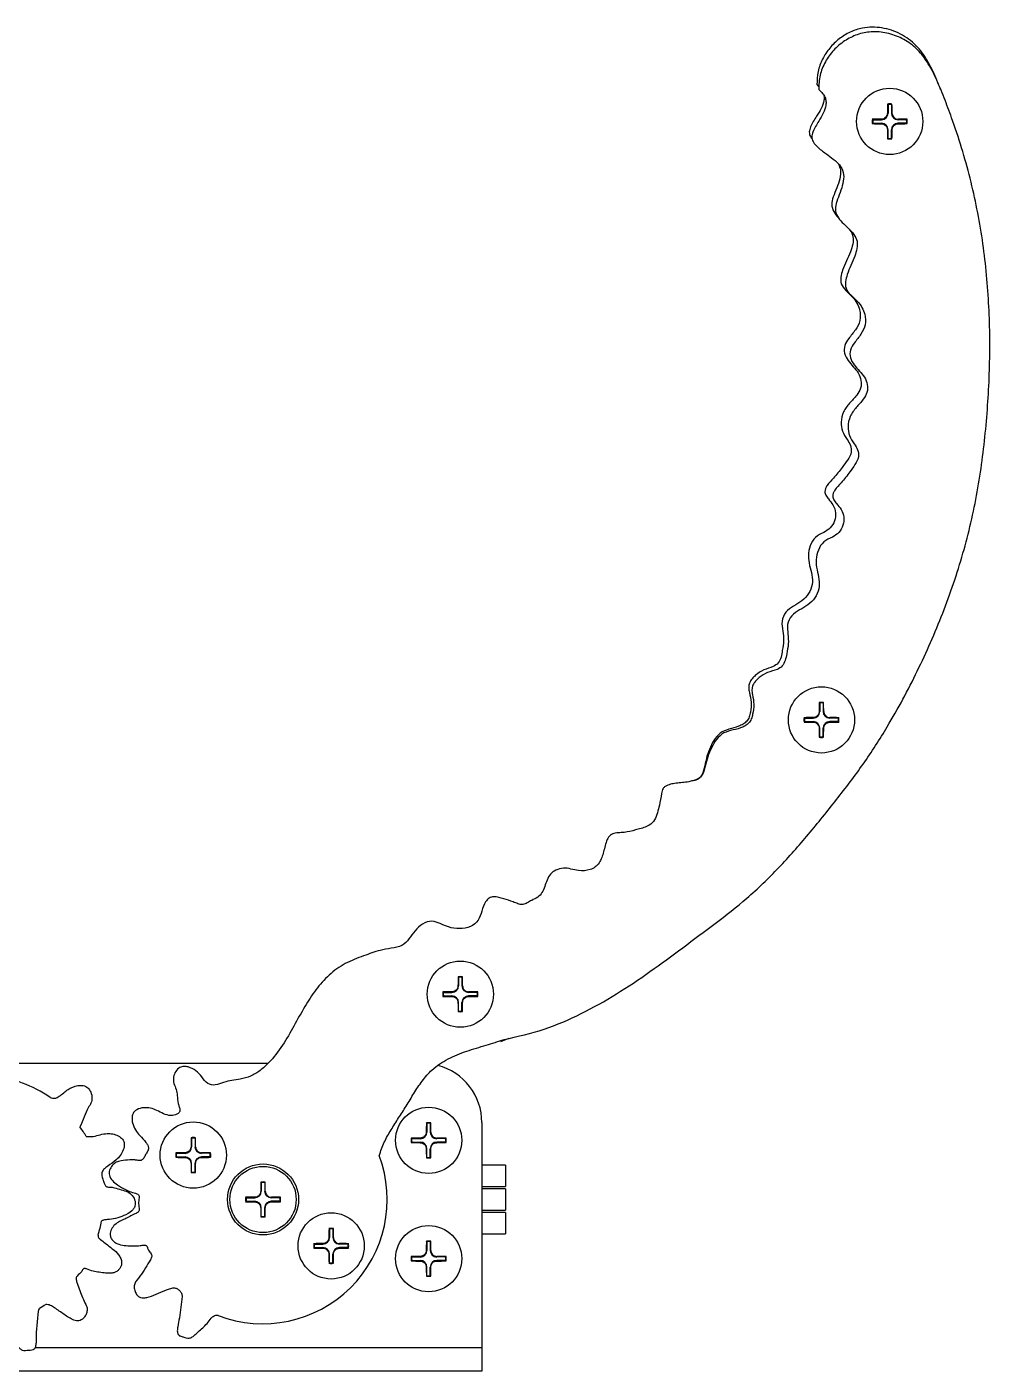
# Model space of a CAD drawing. Header units: millimetres. Extents: x 0 to 1189, y 0 to 841.
# Drawn here: x 666.8 to 748.3, y 590.1 to 703.7 of the extents above; entities that cross this region are included whole.
import ezdxf

# ---------------------------------------------------------------- set-up
doc = ezdxf.new("R2010")
doc.units = ezdxf.units.MM

msp = doc.modelspace()

# ---------------------------------------------------------------- linework, layer by layer
at = {"color": 7, "linetype": 'Continuous', "lineweight": 25}
for p, q in [((733.64, 698.8), (733.81, 698.62)), ((739.65, 697.12), (739.6, 697.16)), ((739.65, 696.4), (739.6, 696.4)), ((739.65, 697.12), (739.65, 696.4)), ((739.93, 697.12), (739.98, 697.16)), ((739.93, 697.12), (739.93, 696.4)), ((739.93, 696.4), (739.98, 696.4)), ((738.36, 695.83), (738.32, 695.88)), ((738.36, 695.55), (738.32, 695.5)), ((738.36, 695.83), (739.09, 695.83)), ((738.36, 695.55), (739.09, 695.54)), ((739.09, 695.83), (739.09, 695.88)), ((739.09, 695.54), (739.09, 695.49)), ((740.49, 695.83), (740.49, 695.88)), ((741.22, 695.83), (740.49, 695.83)), ((741.22, 695.55), (740.49, 695.54)), ((740.49, 695.54), (740.49, 695.49)), ((741.22, 695.83), (741.26, 695.88)), ((741.22, 695.55), (741.26, 695.5)), ((739.65, 694.98), (739.6, 694.98)), ((739.65, 694.26), (739.6, 694.22)), ((739.65, 694.26), (739.65, 694.98)), ((739.93, 694.98), (739.98, 694.98)), ((739.93, 694.26), (739.93, 694.98)), ((739.93, 694.26), (739.98, 694.22)), ((733.88, 646.55), (733.83, 646.59)), ((733.88, 646.55), (733.88, 645.83)), ((734.16, 646.55), (734.2, 646.59)), ((734.16, 646.55), (734.16, 645.83)), ((732.59, 645.26), (732.55, 645.31)), ((732.59, 645.26), (733.32, 645.26)), ((733.32, 645.26), (733.32, 645.31)), ((733.88, 645.83), (733.83, 645.83)), ((734.16, 645.83), (734.21, 645.83)), ((734.72, 645.26), (734.72, 645.31)), ((735.45, 645.26), (734.72, 645.26)), ((735.45, 645.26), (735.49, 645.31)), ((732.59, 644.98), (732.55, 644.93)), ((732.59, 644.98), (733.32, 644.97)), ((733.32, 644.97), (733.32, 644.92)), ((733.88, 644.41), (733.83, 644.41)), ((733.88, 643.69), (733.88, 644.41)), ((734.16, 644.41), (734.21, 644.41)), ((734.16, 643.69), (734.16, 644.41)), ((735.45, 644.98), (734.72, 644.97)), ((734.72, 644.97), (734.72, 644.92)), ((735.45, 644.98), (735.49, 644.93)), ((733.88, 643.69), (733.83, 643.65)), ((734.16, 643.69), (734.2, 643.65)), ((703.34, 622.65), (703.29, 622.65)), ((703.34, 623.37), (703.3, 623.41)), ((703.34, 623.37), (703.34, 622.65)), ((703.63, 623.37), (703.67, 623.41)), ((703.63, 623.37), (703.63, 622.65)), ((703.63, 622.65), (703.68, 622.65)), ((702.06, 622.08), (702.02, 622.13)), ((702.06, 621.8), (702.02, 621.75)), ((702.06, 622.08), (702.78, 622.09)), ((702.06, 621.8), (702.78, 621.8)), ((702.78, 622.09), (702.78, 622.14)), ((702.78, 621.8), (702.78, 621.75)), ((704.19, 622.09), (704.19, 622.14)), ((704.92, 622.08), (704.19, 622.09)), ((704.19, 621.8), (704.19, 621.75)), ((704.92, 621.8), (704.19, 621.8)), ((704.92, 622.08), (704.96, 622.13)), ((704.92, 621.8), (704.96, 621.75)), ((703.34, 621.23), (703.29, 621.23)), ((703.34, 620.51), (703.3, 620.47)), ((703.34, 620.51), (703.34, 621.23)), ((703.63, 621.23), (703.68, 621.23)), ((703.63, 620.51), (703.63, 621.23)), ((703.63, 620.51), (703.67, 620.47)), ((706.91, 617.95), (707.62, 618.22)), ((687.23, 616.09), (662.56, 616.09)), ((700.66, 610.29), (700.61, 610.29)), ((700.66, 611.02), (700.62, 611.06)), ((700.66, 611.02), (700.66, 610.29)), ((700.95, 611.02), (700.99, 611.06)), ((700.95, 611.02), (700.95, 610.29)), ((700.95, 610.29), (701, 610.29)), ((705.31, 611.09), (705.31, 592.09)), ((680.77, 609.05), (680.72, 609.05)), ((680.77, 609.77), (680.73, 609.81)), ((680.77, 609.77), (680.77, 609.05)), ((681.06, 609.77), (681.1, 609.81)), ((681.06, 609.77), (681.06, 609.05)), ((681.06, 609.05), (681.11, 609.05)), ((699.38, 609.73), (699.34, 609.77)), ((699.38, 609.44), (699.34, 609.4)), ((699.38, 609.73), (700.1, 609.73)), ((699.38, 609.44), (700.1, 609.44)), ((700.1, 609.73), (700.1, 609.78)), ((700.1, 609.44), (700.1, 609.39)), ((700.66, 608.88), (700.61, 608.88)), ((700.66, 608.16), (700.66, 608.88)), ((700.95, 608.88), (701, 608.88)), ((700.95, 608.16), (700.95, 608.88)), ((701.51, 609.73), (701.51, 609.78)), ((702.24, 609.73), (701.51, 609.73)), ((701.51, 609.44), (701.51, 609.39)), ((702.24, 609.44), (701.51, 609.44)), ((702.24, 609.73), (702.27, 609.77)), ((702.24, 609.44), (702.27, 609.4)), ((679.48, 608.48), (679.44, 608.53)), ((679.48, 608.2), (679.44, 608.15)), ((679.48, 608.48), (680.21, 608.49)), ((679.48, 608.2), (680.21, 608.2)), ((680.21, 608.49), (680.21, 608.54)), ((680.21, 608.2), (680.21, 608.14)), ((681.62, 608.49), (681.62, 608.54)), ((682.34, 608.48), (681.62, 608.49)), ((681.62, 608.2), (681.62, 608.14)), ((682.34, 608.2), (681.62, 608.2)), ((682.34, 608.48), (682.38, 608.53)), ((682.34, 608.2), (682.38, 608.15)), ((700.66, 608.16), (700.62, 608.12)), ((700.95, 608.16), (700.99, 608.12)), ((680.77, 607.63), (680.72, 607.63)), ((680.77, 606.91), (680.73, 606.87)), ((680.77, 606.91), (680.77, 607.63)), ((681.06, 607.63), (681.11, 607.63)), ((681.06, 606.91), (681.06, 607.63)), ((681.06, 606.91), (681.1, 606.87)), ((707.31, 607.49), (705.31, 607.49)), ((707.31, 607.49), (707.31, 605.69)), ((686.66, 606.02), (686.62, 606.06)), ((686.66, 606.02), (686.66, 605.29)), ((686.95, 606.02), (686.99, 606.06)), ((686.95, 606.02), (686.95, 605.29)), ((705.31, 605.69), (707.31, 605.69)), ((707.31, 605.49), (705.31, 605.49)), ((707.31, 605.49), (707.31, 603.69)), ((685.38, 604.73), (685.34, 604.77)), ((685.38, 604.44), (685.34, 604.4)), ((685.38, 604.73), (686.1, 604.73)), ((685.38, 604.44), (686.1, 604.44)), ((686.1, 604.73), (686.1, 604.78)), ((686.1, 604.44), (686.1, 604.39)), ((686.66, 605.29), (686.61, 605.29)), ((686.95, 605.29), (687, 605.29)), ((687.51, 604.73), (687.51, 604.78)), ((688.24, 604.73), (687.51, 604.73)), ((687.51, 604.44), (687.51, 604.39)), ((688.24, 604.44), (687.51, 604.44)), ((688.24, 604.73), (688.27, 604.77)), ((688.24, 604.44), (688.27, 604.4)), ((686.66, 603.88), (686.61, 603.88)), ((686.66, 603.16), (686.66, 603.88)), ((686.95, 603.88), (687, 603.88)), ((686.95, 603.16), (686.95, 603.88)), ((705.31, 603.69), (707.31, 603.69)), ((707.31, 603.49), (705.31, 603.49)), ((707.31, 603.49), (707.31, 601.69)), ((686.66, 603.16), (686.62, 603.12)), ((686.95, 603.16), (686.99, 603.12)), ((692.43, 602.1), (692.39, 602.14)), ((692.43, 602.1), (692.43, 601.38)), ((692.71, 602.1), (692.76, 602.14)), ((692.71, 602.1), (692.71, 601.38)), ((692.43, 601.38), (692.38, 601.38)), ((692.71, 601.38), (692.76, 601.38)), ((700.66, 601.02), (700.62, 601.06)), ((700.66, 601.02), (700.66, 600.29)), ((700.95, 601.02), (700.99, 601.06)), ((700.95, 601.02), (700.95, 600.29)), ((705.31, 601.69), (707.31, 601.69)), ((691.14, 600.81), (691.1, 600.86)), ((691.14, 600.53), (691.1, 600.48)), ((691.14, 600.81), (691.87, 600.81)), ((691.14, 600.53), (691.87, 600.52)), ((691.87, 600.81), (691.87, 600.86)), ((691.87, 600.52), (691.87, 600.47)), ((692.43, 599.96), (692.38, 599.96)), ((692.43, 599.24), (692.43, 599.96)), ((692.71, 599.96), (692.76, 599.96)), ((692.71, 599.24), (692.71, 599.96)), ((693.27, 600.81), (693.28, 600.86)), ((694, 600.81), (693.27, 600.81)), ((694, 600.53), (693.27, 600.52)), ((693.27, 600.52), (693.28, 600.47)), ((694, 600.81), (694.04, 600.86)), ((694, 600.53), (694.04, 600.48)), ((700.66, 600.29), (700.61, 600.29)), ((700.95, 600.29), (701, 600.29)), ((692.43, 599.24), (692.39, 599.2)), ((692.71, 599.24), (692.76, 599.2)), ((699.38, 599.73), (699.34, 599.77)), ((699.38, 599.44), (699.34, 599.4)), ((699.38, 599.73), (700.1, 599.73)), ((699.38, 599.44), (700.1, 599.44)), ((700.1, 599.73), (700.1, 599.78)), ((700.1, 599.44), (700.1, 599.39)), ((700.66, 598.88), (700.61, 598.88)), ((700.66, 598.16), (700.66, 598.88)), ((700.95, 598.88), (701, 598.88)), ((700.95, 598.16), (700.95, 598.88)), ((701.51, 599.73), (701.51, 599.78)), ((702.24, 599.73), (701.51, 599.73)), ((701.51, 599.44), (701.51, 599.39)), ((702.24, 599.44), (701.51, 599.44)), ((702.24, 599.73), (702.27, 599.77)), ((702.24, 599.44), (702.27, 599.4)), ((700.66, 598.16), (700.62, 598.12)), ((700.95, 598.16), (700.99, 598.12)), ((679.97, 596.4), (679.74, 594.6)), ((667.79, 595.16), (667.64, 593.36)), ((705.31, 592.09), (705.31, 590.09)), ((705.31, 590.09), (648.31, 590.09))]:
    msp.add_line(p, q, dxfattribs=at)
at = {"color": 8, "linetype": 'Continuous', "lineweight": 25}
msp.add_line((667.52, 592.09), (705.31, 592.09), dxfattribs=at)
at = {"color": 7, "linetype": 'Continuous', "lineweight": 25}
for centre, radius in [((739.79, 695.69), 2.8), ((734.02, 645.12), 2.8), ((703.49, 621.94), 2.8), ((700.81, 609.59), 2.8), ((680.91, 608.34), 2.8), ((686.81, 604.59), 3), ((686.81, 604.59), 2.8), ((692.57, 600.67), 2.8), ((700.81, 599.59), 2.8)]:
    msp.add_circle(centre, radius, dxfattribs=at)
for centre, radius, start, end in [((739.09, 696.4), 0.563, 270.2329, 0), ((739.79, 695.69), 1.48, 82.7619, 97.2381), ((872.81, 695.74), 133.21, 179.389, 179.7166), ((739.79, 695.69), 1.44, 84.3238, 95.6762), ((740.5, 696.4), 0.563, 180, 269.7671), ((607.29, 695.74), 132.7, 0.2833, 0.6122), ((739.79, 695.69), 1.48, 172.7594, 187.2406), ((740.28, 562.79), 133.1, 90.5139, 90.8441), ((740.28, 828.59), 133.1, 269.1559, 269.4861), ((739.79, 695.69), 1.44, 174.3147, 185.6853), ((739.09, 694.98), 0.563, 0, 89.7671), ((740.5, 694.98), 0.563, 90.2329, 180), ((739.3, 562.82), 133.07, 89.1559, 89.4861), ((739.3, 828.56), 133.07, 270.5139, 270.8441), ((739.79, 695.69), 1.44, 354.3147, 5.6853), ((739.79, 695.69), 1.48, 352.7594, 7.2406), ((872.81, 695.64), 133.21, 180.2834, 180.611), ((739.79, 695.69), 1.48, 262.7619, 277.2381), ((739.79, 695.69), 1.44, 264.3238, 275.6762), ((607.29, 695.64), 132.7, 359.3878, 359.7167), ((734.02, 645.12), 1.48, 82.7619, 97.2381), ((867.35, 645.16), 133.52, 179.3888, 179.7156), ((734.02, 645.12), 1.44, 84.3238, 95.6762), ((600.69, 645.16), 133.52, 0.2844, 0.6112), ((734.02, 645.12), 1.48, 172.7594, 187.2406), ((734.5, 512.64), 132.68, 90.5134, 90.8446), ((734.02, 645.12), 1.44, 174.3147, 185.6853), ((733.31, 645.83), 0.563, 270.2329, 0), ((734.72, 645.83), 0.563, 180, 269.7671), ((733.53, 512.64), 132.68, 89.1554, 89.4866), ((734.02, 645.12), 1.44, 354.3147, 5.6853), ((734.02, 645.12), 1.48, 352.7594, 7.2406), ((734.5, 777.6), 132.68, 269.1554, 269.4866), ((733.31, 644.41), 0.563, 0, 89.7671), ((867.35, 645.07), 133.52, 180.2844, 180.6112), ((734.72, 644.41), 0.563, 90.2329, 180), ((600.69, 645.07), 133.52, 359.3888, 359.7156), ((733.53, 777.6), 132.68, 270.5134, 270.8446), ((734.02, 645.12), 1.48, 262.7619, 277.2381), ((734.02, 645.12), 1.44, 264.3238, 275.6762), ((702.78, 622.65), 0.563, 270.2329, 0), ((835.39, 622), 132.1, 179.387, 179.7174), ((703.49, 621.94), 1.48, 82.7619, 97.2381), ((703.49, 621.94), 1.44, 84.3238, 95.6762), ((704.19, 622.65), 0.563, 180, 269.7671), ((571.58, 622), 132.1, 0.2826, 0.613), ((703.49, 621.94), 1.48, 172.7594, 187.2406), ((703.97, 489.18), 132.96, 90.5139, 90.8444), ((703.97, 754.7), 132.96, 269.1556, 269.4861), ((703.49, 621.94), 1.44, 174.3147, 185.6853), ((702.78, 621.23), 0.563, 0, 89.7671), ((704.19, 621.23), 0.563, 90.2329, 180), ((703, 489.18), 132.96, 89.1556, 89.4861), ((703, 754.7), 132.96, 270.5139, 270.8444), ((703.49, 621.94), 1.44, 354.3147, 5.6853), ((703.49, 621.94), 1.48, 352.7594, 7.2406), ((835.39, 621.88), 132.1, 180.2826, 180.613), ((703.49, 621.94), 1.48, 262.7619, 277.2381), ((703.49, 621.94), 1.44, 264.3238, 275.6762), ((571.58, 621.88), 132.1, 359.387, 359.7174), ((700.31, 611.09), 5, 0, 75.1435), ((662.81, 604.59), 10.5, 55.2071, 83.7995), ((662.81, 604.59), 10.5, 30.5368, 35.754), ((700.1, 610.29), 0.563, 270.2329, 0), ((834.13, 609.63), 133.52, 179.3888, 179.7156), ((700.81, 609.59), 1.48, 82.7619, 97.2381), ((700.81, 609.59), 1.44, 84.3238, 95.6762), ((701.51, 610.29), 0.563, 180, 269.7671), ((567.48, 609.63), 133.52, 0.2844, 0.6112), ((680.21, 609.05), 0.563, 270.2329, 0), ((813.52, 608.39), 132.8, 179.3879, 179.7165), ((680.91, 608.34), 1.48, 82.7619, 97.2381), ((680.91, 608.34), 1.44, 84.3238, 95.6762), ((681.62, 609.05), 0.563, 180, 269.7671), ((548.3, 608.39), 132.8, 0.2835, 0.6121), ((700.81, 609.59), 1.48, 172.7594, 187.2406), ((701.29, 476.81), 132.97, 90.5139, 90.8444), ((701.29, 742.36), 132.97, 269.1556, 269.4861), ((700.81, 609.59), 1.44, 174.3147, 185.6853), ((700.1, 608.88), 0.563, 0, 89.7671), ((834.13, 609.54), 133.52, 180.2844, 180.6112), ((701.51, 608.88), 0.563, 90.2329, 180), ((567.48, 609.54), 133.52, 359.3888, 359.7156), ((700.32, 476.81), 132.97, 89.1556, 89.4861), ((700.32, 742.36), 132.97, 270.5139, 270.8444), ((700.81, 609.59), 1.44, 354.3147, 5.6853), ((700.81, 609.59), 1.48, 352.7594, 7.2406), ((680.91, 608.34), 1.48, 172.7594, 187.2406), ((681.4, 475.58), 132.96, 90.5138, 90.8444), ((681.4, 741.05), 132.91, 269.1556, 269.4862), ((680.91, 608.34), 1.44, 174.3147, 185.6853), ((680.21, 607.63), 0.563, 0, 89.7671), ((681.62, 607.63), 0.563, 90.2329, 180), ((680.42, 475.59), 132.95, 89.1556, 89.4862), ((680.42, 741.04), 132.9, 270.5138, 270.8444), ((680.91, 608.34), 1.44, 354.3147, 5.6853), ((680.91, 608.34), 1.48, 352.7594, 7.2406), ((686.81, 604.59), 10.5, 248.8691, 20.6788), ((700.81, 609.59), 1.48, 262.7619, 277.2381), ((700.81, 609.59), 1.44, 264.3238, 275.6762), ((813.52, 608.29), 132.8, 180.2835, 180.6121), ((680.91, 608.34), 1.48, 262.7619, 277.2381), ((680.91, 608.34), 1.44, 264.3238, 275.6762), ((548.3, 608.29), 132.8, 359.3879, 359.7165), ((819.31, 604.64), 132.7, 179.3878, 179.7167), ((686.81, 604.59), 1.48, 82.7619, 97.2381), ((686.81, 604.59), 1.44, 84.3238, 95.6762), ((554.59, 604.64), 132.41, 0.2824, 0.612), ((686.81, 604.59), 1.48, 172.7594, 187.2406), ((687.29, 471.86), 132.93, 90.5138, 90.8444), ((687.29, 737.32), 132.93, 269.1556, 269.4862), ((686.81, 604.59), 1.44, 174.3147, 185.6853), ((686.1, 605.29), 0.563, 270.2329, 0), ((686.1, 603.88), 0.563, 0, 89.7671), ((687.51, 605.29), 0.563, 180, 269.7671), ((687.51, 603.88), 0.563, 90.2329, 180), ((686.32, 471.84), 132.95, 89.1556, 89.4862), ((686.32, 737.33), 132.95, 270.5138, 270.8444), ((686.81, 604.59), 1.44, 354.3147, 5.6853), ((686.81, 604.59), 1.48, 352.7594, 7.2406), ((819.31, 604.53), 132.7, 180.2833, 180.6122), ((554.59, 604.53), 132.41, 359.388, 359.7176), ((662.81, 604.59), 10.5, 343.3704, 349.9057), ((686.81, 604.59), 1.48, 262.7619, 277.2381), ((686.81, 604.59), 1.44, 264.3238, 275.6762), ((825.08, 600.72), 132.7, 179.3878, 179.7167), ((692.57, 600.67), 1.48, 82.7619, 97.2381), ((692.57, 600.67), 1.44, 84.3238, 95.6762), ((560.67, 600.73), 132.1, 0.2826, 0.613), ((691.87, 601.38), 0.563, 270.2329, 0), ((693.28, 601.38), 0.563, 180, 269.7671), ((834.13, 599.63), 133.52, 179.3888, 179.7156), ((700.81, 599.59), 1.48, 82.7619, 97.2381), ((700.81, 599.59), 1.44, 84.3238, 95.6762), ((567.48, 599.63), 133.52, 0.2844, 0.6112), ((692.57, 600.67), 1.48, 172.7594, 187.2406), ((693.06, 467.92), 132.95, 90.5138, 90.8444), ((693.06, 733.4), 132.93, 269.1556, 269.4862), ((692.57, 600.67), 1.44, 174.3147, 185.6853), ((691.87, 599.96), 0.563, 0, 89.7671), ((825.08, 600.62), 132.7, 180.2833, 180.6122), ((693.28, 599.96), 0.563, 90.2329, 180), ((560.67, 600.61), 132.1, 359.387, 359.7174), ((692.08, 467.89), 132.98, 89.1557, 89.4861), ((692.08, 733.43), 132.96, 270.5138, 270.8444), ((692.57, 600.67), 1.44, 354.3147, 5.6853), ((692.57, 600.67), 1.48, 352.7594, 7.2406), ((700.1, 600.29), 0.563, 270.2329, 0), ((701.51, 600.29), 0.563, 180, 269.7671), ((692.57, 600.67), 1.48, 262.7619, 277.2381), ((692.57, 600.67), 1.44, 264.3238, 275.6762), ((700.81, 599.59), 1.48, 172.7594, 187.2406), ((701.29, 466.8), 132.98, 90.5139, 90.8443), ((701.29, 732.32), 132.94, 269.1556, 269.4862), ((700.81, 599.59), 1.44, 174.3147, 185.6853), ((700.1, 598.88), 0.563, 0, 89.7671), ((834.13, 599.54), 133.52, 180.2844, 180.6112), ((701.51, 598.88), 0.563, 90.2329, 180), ((567.48, 599.54), 133.52, 359.3888, 359.7156), ((700.32, 466.8), 132.98, 89.1557, 89.4861), ((700.32, 732.32), 132.94, 270.5138, 270.8444), ((700.81, 599.59), 1.44, 354.3147, 5.6853), ((700.81, 599.59), 1.48, 352.7594, 7.2406), ((700.81, 599.59), 1.48, 262.7619, 277.2381), ((700.81, 599.59), 1.44, 264.3238, 275.6762), ((662.81, 604.59), 10.5, 299.1288, 302.4383), ((682.93, 594.56), 0.244, 68.8691, 84.1526)]:
    msp.add_arc(centre, radius, start, end, dxfattribs=at)
for points, knots in [([(707.2, 618.11), (708.34, 618.37), (710.58, 618.87), (713.74, 620.25), (716.71, 621.92), (719.54, 623.83), (722.29, 625.87), (725.04, 627.9), (727.83, 630.07), (730.46, 632.61), (732.94, 635.44), (735.3, 638.37), (737.59, 641.36), (739.91, 644.97), (742.18, 649.21), (744.34, 654.11), (746.07, 659.17), (747.28, 664.38), (747.96, 669.68), (748.3, 675.02), (748.23, 680.37), (747.71, 685.69), (746.67, 690.92), (745.45, 694.9), (744.39, 697.7), (743.71, 699.38), (742.94, 700.85), (741.97, 701.99), (740.85, 702.75), (739.57, 703.21), (738.26, 703.32), (737.03, 703.07), (735.95, 702.53), (735.02, 701.74), (734.31, 700.75), (733.83, 699.61), (733.8, 698.79), (733.79, 698.38)], [0, 0, 0, 0, 0.030528, 0.060372, 0.090109, 0.11998, 0.149985, 0.179995, 0.209894, 0.242745, 0.275724, 0.308732, 0.341639, 0.37454, 0.421308, 0.468081, 0.514899, 0.561665, 0.608412, 0.655198, 0.702133, 0.748903, 0.795339, 0.842124, 0.85798, 0.873982, 0.889715, 0.901276, 0.912998, 0.924836, 0.936612, 0.947022, 0.957495, 0.968061, 0.978658, 0.989258, 1, 1, 1, 1]), ([(744.09, 698.4), (743.97, 698.71), (743.64, 699.54), (743.03, 700.83), (742.07, 702.18), (740.73, 703.16), (739.15, 703.68), (737.66, 703.68), (736.43, 703.28), (735.49, 702.69), (734.69, 701.92), (734.08, 700.98), (733.67, 699.92), (733.65, 699.17), (733.64, 698.8)], [0, 0, 0, 0, 0.063554, 0.168352, 0.270461, 0.373292, 0.477361, 0.580601, 0.649474, 0.718935, 0.78886, 0.858872, 0.928942, 1, 1, 1, 1]), ([(734.22, 697.91), (734.22, 697.87), (734.26, 697.73), (734.22, 697.34), (734.01, 696.77), (733.56, 696.06), (733.14, 695.43), (732.96, 694.82), (733.03, 694.44), (733.19, 694.29), (733.24, 694.23)], [0, 0, 0, 0, 0.025151, 0.108501, 0.284452, 0.472548, 0.734939, 0.841851, 0.940294, 1, 1, 1, 1]), ([(733.79, 698.38), (733.91, 698.28), (734.12, 698.1), (734.33, 697.75), (734.42, 697.41), (734.4, 696.94), (734.18, 696.36), (733.75, 695.64), (733.34, 695.01), (733.17, 694.39), (733.32, 693.85), (733.86, 693.35), (734.53, 692.89), (735.16, 692.41), (735.69, 691.91), (735.95, 691.2), (735.85, 690.43), (735.61, 689.68), (735.32, 688.98), (735.13, 688.29), (735.34, 687.65), (735.79, 687.14), (736.3, 686.66), (736.78, 686.18), (737.08, 685.58), (737.04, 684.93), (736.74, 683.98), (736.28, 683.09), (736.03, 682.18), (736.05, 681.53), (736.51, 680.99), (737.05, 680.55), (737.47, 679.99), (737.74, 679.33), (737.8, 678.5), (737.37, 677.68), (736.85, 677.05), (736.41, 676.41), (736.42, 675.69), (736.77, 675.1), (737.22, 674.6), (737.68, 674.1), (737.94, 673.47), (737.92, 672.78), (737.53, 672.12), (736.94, 671.54), (736.41, 670.79), (736.21, 669.94), (736.35, 669.11), (736.75, 668.51), (737.11, 667.97), (737.22, 667.31), (736.85, 666.69), (736.35, 665.96), (735.77, 665.24), (735.24, 664.68), (735.01, 664.28), (734.95, 663.99), (735.07, 663.68), (735.34, 663.33), (735.72, 662.9), (735.97, 662.25), (735.86, 661.55), (735.53, 660.92), (735.14, 660.68), (734.94, 660.56)], [0, 0, 0, 0, 0.010573, 0.019369, 0.027261, 0.034981, 0.051279, 0.068702, 0.093007, 0.10291, 0.112029, 0.129965, 0.151463, 0.168718, 0.1846, 0.200927, 0.218185, 0.236943, 0.255717, 0.270642, 0.284494, 0.300029, 0.316743, 0.332748, 0.346883, 0.360914, 0.376508, 0.41508, 0.429335, 0.441834, 0.45782, 0.475946, 0.490426, 0.504706, 0.525226, 0.545131, 0.566389, 0.582032, 0.596909, 0.612691, 0.628297, 0.643538, 0.658801, 0.674173, 0.689118, 0.710176, 0.730942, 0.751367, 0.76885, 0.787068, 0.800759, 0.813106, 0.830532, 0.847967, 0.87496, 0.893884, 0.900507, 0.906375, 0.913812, 0.922396, 0.937106, 0.953015, 0.968782, 0.984583, 1, 1, 1, 1]), ([(739.6, 696.4), (739.59, 696.34), (739.58, 696.23), (739.49, 696.07), (739.36, 695.96), (739.22, 695.89), (739.13, 695.89), (739.09, 695.88)], [0, 0, 0, 0, 0.2147817, 0.4299223, 0.6426242, 0.8543043, 1, 1, 1, 1]), ([(739.98, 696.4), (739.99, 696.34), (740, 696.23), (740.09, 696.07), (740.22, 695.96), (740.36, 695.89), (740.45, 695.89), (740.49, 695.88)], [0, 0, 0, 0, 0.214784, 0.429926, 0.64263, 0.854312, 1, 1, 1, 1]), ([(739.09, 695.49), (739.14, 695.49), (739.26, 695.47), (739.41, 695.39), (739.53, 695.26), (739.59, 695.11), (739.6, 695.02), (739.6, 694.98)], [0, 0, 0, 0, 0.214636, 0.429676, 0.64232, 0.854017, 1, 1, 1, 1]), ([(739.98, 694.98), (739.99, 695.04), (740, 695.15), (740.09, 695.3), (740.22, 695.42), (740.36, 695.48), (740.45, 695.49), (740.49, 695.49)], [0, 0, 0, 0, 0.214784, 0.429927, 0.642626, 0.854312, 1, 1, 1, 1]), ([(735.46, 692.08), (735.53, 691.92), (735.7, 691.53), (735.57, 690.82), (735.33, 690.06), (735.02, 689.37), (734.83, 688.69), (735.03, 688.04), (735.33, 687.68), (735.51, 687.5), (735.54, 687.47)], [0, 0, 0, 0, 0.1030348, 0.255448, 0.4211185, 0.586922, 0.7187399, 0.8410785, 0.9782822, 1, 1, 1, 1]), ([(736.29, 686.66), (736.34, 686.61), (736.53, 686.41), (736.73, 685.95), (736.69, 685.3), (736.37, 684.36), (735.9, 683.47), (735.63, 682.56), (735.64, 681.91), (736.1, 681.36), (736.63, 680.91), (737.04, 680.36), (737.3, 679.68), (737.34, 678.85), (736.9, 678.04), (736.37, 677.42), (735.93, 676.79), (735.93, 676.07), (736.26, 675.47), (736.71, 674.97), (737.16, 674.46), (737.41, 673.82), (737.38, 673.13), (736.98, 672.48), (736.39, 671.91), (735.84, 671.17), (735.63, 670.32), (735.76, 669.49), (736.15, 668.88), (736.5, 668.34), (736.6, 667.68), (736.22, 667.06), (735.71, 666.34), (735.12, 665.63), (734.58, 665.08), (734.35, 664.68), (734.28, 664.39), (734.39, 664.08), (734.66, 663.72), (735.04, 663.29), (735.27, 662.63), (735.16, 661.93), (734.81, 661.31), (734.42, 661.08), (734.22, 660.96)], [0, 0, 0, 0, 0.007253, 0.0282837, 0.049159, 0.0723598, 0.1297475, 0.1509569, 0.1695532, 0.1933365, 0.220305, 0.2418482, 0.2630948, 0.2936246, 0.3232392, 0.3548674, 0.3781421, 0.4002751, 0.4237569, 0.4469749, 0.4696514, 0.4923586, 0.5152301, 0.5374659, 0.568796, 0.5996917, 0.6300802, 0.6560926, 0.6831968, 0.7035661, 0.7219362, 0.7478636, 0.7738023, 0.8139636, 0.8421191, 0.851973, 0.8607032, 0.8717678, 0.8845404, 0.9064253, 0.9300956, 0.9535527, 0.9770621, 1, 1, 1, 1]), ([(734.22, 660.96), (733.97, 660.84), (733.46, 660.6), (733.03, 659.84), (732.87, 659), (733, 658.17), (733.24, 657.38), (733.29, 656.54), (732.96, 655.76), (732.38, 655.15), (731.67, 654.73), (730.96, 654.27), (730.6, 653.46), (730.76, 652.63), (730.85, 651.81), (730.72, 651.07), (730.63, 650.43), (730.41, 649.9), (729.85, 649.55), (729.14, 649.39), (728.54, 648.99), (728.15, 648.6), (727.91, 648.25), (727.85, 647.84), (727.96, 647.3), (728.12, 646.62), (728.04, 645.91), (727.93, 645.37), (727.73, 645), (727.4, 644.75), (726.89, 644.51), (726.21, 644.35), (725.41, 644.05), (724.89, 643.38), (724.54, 642.64), (724.26, 641.84), (724.14, 641.05), (723.93, 640.42), (723.58, 640.12), (723.31, 640), (723.1, 639.97), (722.98, 639.95)], [0, 0, 0, 0, 0.031335, 0.062365, 0.094155, 0.125795, 0.157118, 0.187511, 0.218634, 0.249735, 0.281282, 0.312104, 0.343327, 0.374382, 0.404998, 0.436737, 0.458711, 0.478775, 0.498304, 0.530468, 0.561442, 0.577523, 0.593123, 0.607913, 0.62352, 0.655243, 0.686571, 0.702445, 0.717524, 0.7327, 0.748759, 0.781161, 0.811411, 0.842259, 0.874039, 0.904928, 0.936604, 0.966258, 0.976108, 0.987, 1, 1, 1, 1]), ([(734.94, 660.56), (734.68, 660.45), (734.17, 660.22), (733.71, 659.48), (733.52, 658.65), (733.63, 657.81), (733.84, 657.01), (733.86, 656.17), (733.5, 655.4), (732.9, 654.81), (732.17, 654.42), (731.45, 653.98), (731.07, 653.18), (731.2, 652.36), (731.25, 651.53), (731.1, 650.79), (730.98, 650.16), (730.75, 649.64), (730.18, 649.31), (729.46, 649.17), (728.85, 648.79), (728.45, 648.41), (728.2, 648.08), (728.12, 647.66), (728.21, 647.12), (728.35, 646.43), (728.24, 645.73), (728.11, 645.2), (727.9, 644.84), (727.56, 644.59), (727.04, 644.37), (726.36, 644.24), (725.56, 643.97), (725.01, 643.32), (724.63, 642.58), (724.33, 641.8), (724.17, 641.01), (723.94, 640.39), (723.59, 640.1), (723.31, 639.99), (723.1, 639.96), (722.98, 639.95)], [0, 0, 0, 0, 0.031335, 0.062365, 0.094155, 0.125795, 0.157118, 0.187511, 0.218634, 0.249735, 0.281282, 0.312104, 0.343327, 0.374382, 0.404998, 0.436737, 0.458711, 0.478775, 0.498305, 0.530468, 0.561442, 0.577522, 0.593123, 0.607913, 0.623519, 0.655243, 0.686571, 0.702445, 0.717524, 0.7327, 0.748759, 0.781161, 0.811411, 0.842259, 0.874039, 0.904928, 0.936604, 0.966258, 0.976107, 0.987, 1, 1, 1, 1]), ([(733.83, 645.83), (733.82, 645.77), (733.81, 645.66), (733.72, 645.5), (733.59, 645.39), (733.45, 645.32), (733.35, 645.32), (733.32, 645.31)], [0, 0, 0, 0, 0.214785, 0.429925, 0.642621, 0.854313, 1, 1, 1, 1]), ([(734.21, 645.83), (734.22, 645.77), (734.23, 645.66), (734.32, 645.5), (734.45, 645.39), (734.59, 645.32), (734.68, 645.32), (734.72, 645.31)], [0, 0, 0, 0, 0.214785, 0.429925, 0.642621, 0.854313, 1, 1, 1, 1]), ([(733.32, 644.92), (733.37, 644.92), (733.49, 644.9), (733.64, 644.82), (733.75, 644.69), (733.82, 644.54), (733.82, 644.45), (733.83, 644.41)], [0, 0, 0, 0, 0.214627, 0.429679, 0.642317, 0.854013, 1, 1, 1, 1]), ([(734.21, 644.41), (734.22, 644.47), (734.23, 644.58), (734.32, 644.74), (734.45, 644.85), (734.59, 644.91), (734.68, 644.92), (734.72, 644.92)], [0, 0, 0, 0, 0.2147845, 0.4299248, 0.6426234, 0.8543136, 1, 1, 1, 1]), ([(722.98, 639.95), (722.92, 639.93), (722.78, 639.87), (722.44, 639.84), (722, 639.8), (721.49, 639.74), (721.09, 639.64), (720.8, 639.5), (720.62, 639.33), (720.53, 639.12), (720.46, 638.64), (720.35, 638.01), (720.16, 637.28), (719.97, 636.63), (719.38, 636.11), (718.53, 635.88), (717.75, 635.66), (717.09, 635.58), (716.61, 635.58), (716.14, 635.41), (715.78, 634.82), (715.63, 633.99), (715.36, 633.16), (714.91, 632.66), (714.32, 632.37), (713.58, 632.34), (712.85, 632.52), (712.19, 632.65), (711.77, 632.5), (711.56, 632.43)], [0, 0, 0, 0, 0.012264, 0.0296, 0.063688, 0.096613, 0.127506, 0.143144, 0.157517, 0.171802, 0.187218, 0.250271, 0.292016, 0.333202, 0.374467, 0.436421, 0.497891, 0.529877, 0.562186, 0.590555, 0.619533, 0.687717, 0.752059, 0.781629, 0.812372, 0.875471, 0.916877, 0.957378, 1, 1, 1, 1]), ([(711.56, 632.43), (711.39, 632.32), (711.06, 632.12), (710.81, 631.58), (710.63, 631.04), (710.43, 630.51), (710.04, 630.1), (709.55, 629.9), (709.16, 629.65), (708.77, 629.48), (708.34, 629.57), (707.83, 629.8), (707.15, 629.99), (706.47, 630.23), (705.9, 630.09), (705.51, 629.65), (705.3, 628.97), (705.06, 628.15), (704.34, 627.56), (703.42, 627.43), (702.53, 627.56), (701.81, 627.91), (701.06, 628.2), (700.25, 627.91), (699.63, 627.32), (699.18, 626.61), (698.56, 625.95), (697.63, 625.82), (696.54, 625.64), (695.25, 625.15), (693.73, 624.6), (692.36, 623.59), (691.24, 622.33), (690.29, 620.85), (689.43, 619.25), (688.49, 617.6), (687.52, 616.33), (686.59, 615.47), (685.78, 614.98), (684.72, 614.7), (683.68, 614.61), (682.82, 614.2), (682.05, 614.33), (681.66, 614.96), (681.16, 615.49), (680.61, 615.78), (680.13, 615.86), (679.72, 615.75), (679.4, 615.41), (679.2, 614.93), (679.25, 614.38), (679.48, 613.9), (679.57, 613.33), (679.6, 612.82), (679.72, 612.41), (679.8, 612.2), (679.77, 612.03), (679.69, 611.9), (679.45, 611.73), (678.97, 611.63), (678.39, 611.82), (677.86, 612.12), (677.3, 612.33), (676.72, 612.37), (676.22, 612.25), (675.89, 612.01), (675.75, 611.73), (675.72, 611.41), (675.78, 610.97), (675.99, 610.47), (676.42, 609.94), (676.82, 609.55), (677.07, 609.2), (677.16, 608.92), (677.06, 608.64), (676.87, 608.38), (676.76, 608.09), (676.53, 607.86), (676.24, 607.89), (675.92, 607.95), (675.43, 607.93), (674.91, 607.88), (674.38, 607.76), (674.04, 607.47), (673.81, 607.09), (673.77, 606.6), (674.07, 606.16), (674.56, 605.77), (675.09, 605.46), (675.65, 605.21), (676.04, 605.13), (676.27, 605), (676.35, 604.88), (676.33, 604.61), (676.23, 604.23), (676.37, 603.85), (676.32, 603.59), (676.21, 603.48), (675.83, 603.31), (675.23, 602.97), (674.49, 602.67), (674.03, 602.21), (673.86, 601.8), (673.9, 601.42), (674.07, 601.14), (674.31, 600.93), (674.71, 600.76), (675.23, 600.69), (675.84, 600.65), (676.34, 600.67), (676.67, 600.75), (676.83, 600.74), (676.91, 600.72), (677.02, 600.62), (677.05, 600.42), (677.2, 600.18), (677.38, 600), (677.41, 599.78), (677.36, 599.63), (677.25, 599.42), (677.01, 599.03), (676.66, 598.44), (676.32, 598), (676.15, 597.77)], [0, 0, 0, 0, 0.007975, 0.015864, 0.024026, 0.031824, 0.039124, 0.046985, 0.053059, 0.05867, 0.064346, 0.070427, 0.082002, 0.093813, 0.099414, 0.10541, 0.117186, 0.128674, 0.140325, 0.153398, 0.166425, 0.176865, 0.186963, 0.198579, 0.210225, 0.222244, 0.233459, 0.246316, 0.259671, 0.280114, 0.303375, 0.32664, 0.349878, 0.373268, 0.399508, 0.425597, 0.452029, 0.465377, 0.47825, 0.490876, 0.51076, 0.521177, 0.529969, 0.540321, 0.550329, 0.560411, 0.565451, 0.57026, 0.577012, 0.5841, 0.591574, 0.598899, 0.60602, 0.61576, 0.619846, 0.623681, 0.625129, 0.62659, 0.629878, 0.63725, 0.646002, 0.654685, 0.662428, 0.670572, 0.678847, 0.683095, 0.687202, 0.691606, 0.696298, 0.705318, 0.713897, 0.724546, 0.728496, 0.731966, 0.735926, 0.7405, 0.745213, 0.749084, 0.752691, 0.756736, 0.762599, 0.772799, 0.77863, 0.784734, 0.790926, 0.796704, 0.804099, 0.811664, 0.822898, 0.829676, 0.837049, 0.83903, 0.840752, 0.842641, 0.849805, 0.856816, 0.858683, 0.860584, 0.862816, 0.875977, 0.88922, 0.89578, 0.902444, 0.906802, 0.911254, 0.915665, 0.920048, 0.928901, 0.937459, 0.945432, 0.949848, 0.951111, 0.95223, 0.953292, 0.956954, 0.960059, 0.965145, 0.967048, 0.96914, 0.971458, 0.976943, 0.988225, 1, 1, 1, 1]), ([(703.29, 622.65), (703.29, 622.59), (703.28, 622.48), (703.19, 622.32), (703.06, 622.21), (702.92, 622.15), (702.82, 622.14), (702.78, 622.14)], [0, 0, 0, 0, 0.214788, 0.4299283, 0.6426287, 0.8543123, 1, 1, 1, 1]), ([(703.68, 622.65), (703.68, 622.59), (703.7, 622.48), (703.78, 622.32), (703.91, 622.21), (704.05, 622.15), (704.15, 622.14), (704.19, 622.14)], [0, 0, 0, 0, 0.214788, 0.4299283, 0.6426287, 0.8543123, 1, 1, 1, 1]), ([(702.78, 621.75), (702.84, 621.74), (702.95, 621.73), (703.11, 621.64), (703.22, 621.51), (703.28, 621.37), (703.29, 621.27), (703.29, 621.23)], [0, 0, 0, 0, 0.2146287, 0.4296719, 0.6423195, 0.854013, 1, 1, 1, 1]), ([(703.68, 621.23), (703.68, 621.29), (703.7, 621.4), (703.78, 621.56), (703.91, 621.67), (704.05, 621.73), (704.15, 621.74), (704.19, 621.75)], [0, 0, 0, 0, 0.214788, 0.4299283, 0.6426287, 0.8543123, 1, 1, 1, 1]), ([(696.63, 608.29), (696.76, 608.67), (697.02, 609.44), (697.63, 610.47), (698.27, 611.48), (698.93, 612.49), (699.56, 613.56), (700.24, 614.61), (701.15, 615.67), (702.45, 616.53), (704.02, 617.15), (705.64, 617.61), (706.69, 617.95), (707.2, 618.11)], [0, 0, 0, 0, 0.079037, 0.158154, 0.235941, 0.313952, 0.396936, 0.479667, 0.560782, 0.669588, 0.782014, 0.894481, 1, 1, 1, 1]), ([(668.8, 613.21), (668.93, 613.17), (669.21, 613.09), (669.75, 613.39), (670.27, 613.92), (671, 614.22), (671.61, 614.25), (672.04, 614.06), (672.28, 613.65), (672.38, 613.19), (672.29, 612.72), (671.94, 612.24), (671.69, 611.54), (671.45, 611), (671.33, 610.72)], [0, 0, 0, 0, 0.05648, 0.115365, 0.246972, 0.371009, 0.435184, 0.495588, 0.559428, 0.626383, 0.690121, 0.752095, 0.872457, 1, 1, 1, 1]), ([(671.85, 609.92), (672.05, 609.91), (672.46, 609.88), (673.04, 610.08), (673.59, 610.18), (674.11, 610.15), (674.56, 609.99), (674.89, 609.76), (675.05, 609.5), (675.11, 609.19), (675.01, 608.76), (674.76, 608.3), (674.32, 607.83), (673.81, 607.51), (673.4, 607.2), (673.16, 606.93), (673.16, 606.55), (673.31, 606.24), (673.37, 605.92), (673.53, 605.66), (673.83, 605.63), (674.21, 605.62), (674.68, 605.45), (675.21, 605.31), (675.71, 605.05), (675.94, 604.66), (676.02, 604.31), (676, 604.04), (675.89, 603.81), (675.6, 603.48), (675.06, 603.22), (674.36, 602.97), (673.77, 602.89), (673.39, 602.87), (673.22, 602.81), (673.17, 602.77), (673.14, 602.75)], [0, 0, 0, 0, 0.041501, 0.082312, 0.123206, 0.154974, 0.188491, 0.220003, 0.234602, 0.24918, 0.284708, 0.321657, 0.355653, 0.416291, 0.441278, 0.463187, 0.48616, 0.513305, 0.534302, 0.551703, 0.57072, 0.592281, 0.63146, 0.670471, 0.705196, 0.741961, 0.760271, 0.777748, 0.794755, 0.812298, 0.865461, 0.915761, 0.964507, 0.986401, 0.993608, 1, 1, 1, 1]), ([(700.61, 610.29), (700.61, 610.24), (700.6, 610.12), (700.51, 609.97), (700.38, 609.85), (700.24, 609.79), (700.14, 609.78), (700.1, 609.78)], [0, 0, 0, 0, 0.2147839, 0.4299243, 0.6426222, 0.8543132, 1, 1, 1, 1]), ([(701, 610.29), (701, 610.24), (701.02, 610.12), (701.1, 609.97), (701.23, 609.85), (701.37, 609.79), (701.47, 609.78), (701.51, 609.78)], [0, 0, 0, 0, 0.2147839, 0.4299243, 0.6426222, 0.8543132, 1, 1, 1, 1]), ([(680.72, 609.05), (680.71, 608.99), (680.7, 608.88), (680.62, 608.72), (680.49, 608.61), (680.34, 608.55), (680.25, 608.54), (680.21, 608.54)], [0, 0, 0, 0, 0.214786, 0.429927, 0.642625, 0.854313, 1, 1, 1, 1]), ([(681.11, 609.05), (681.11, 608.99), (681.12, 608.88), (681.21, 608.72), (681.34, 608.61), (681.48, 608.55), (681.58, 608.54), (681.62, 608.54)], [0, 0, 0, 0, 0.214786, 0.429927, 0.642625, 0.854313, 1, 1, 1, 1]), ([(700.1, 609.39), (700.16, 609.38), (700.27, 609.37), (700.43, 609.28), (700.54, 609.15), (700.6, 609.01), (700.61, 608.92), (700.61, 608.88)], [0, 0, 0, 0, 0.2146281, 0.4296783, 0.6423179, 0.8540158, 1, 1, 1, 1]), ([(701, 608.88), (701, 608.93), (701.02, 609.05), (701.1, 609.2), (701.23, 609.32), (701.37, 609.38), (701.47, 609.39), (701.51, 609.39)], [0, 0, 0, 0, 0.214784, 0.429924, 0.642622, 0.854313, 1, 1, 1, 1]), ([(680.21, 608.14), (680.27, 608.14), (680.38, 608.13), (680.53, 608.04), (680.65, 607.91), (680.71, 607.77), (680.72, 607.67), (680.72, 607.63)], [0, 0, 0, 0, 0.214629, 0.429675, 0.642318, 0.854015, 1, 1, 1, 1]), ([(681.11, 607.63), (681.11, 607.69), (681.12, 607.8), (681.21, 607.96), (681.34, 608.07), (681.48, 608.13), (681.58, 608.14), (681.62, 608.14)], [0, 0, 0, 0, 0.214786, 0.429927, 0.642625, 0.854313, 1, 1, 1, 1]), ([(686.61, 605.29), (686.61, 605.24), (686.6, 605.12), (686.51, 604.97), (686.38, 604.85), (686.24, 604.79), (686.14, 604.78), (686.1, 604.78)], [0, 0, 0, 0, 0.214787, 0.429924, 0.642629, 0.854313, 1, 1, 1, 1]), ([(686.1, 604.39), (686.16, 604.38), (686.27, 604.37), (686.43, 604.28), (686.54, 604.15), (686.6, 604.01), (686.61, 603.92), (686.61, 603.88)], [0, 0, 0, 0, 0.214629, 0.42968, 0.642319, 0.854014, 1, 1, 1, 1]), ([(687, 605.29), (687, 605.24), (687.02, 605.12), (687.1, 604.97), (687.23, 604.85), (687.37, 604.79), (687.47, 604.78), (687.51, 604.78)], [0, 0, 0, 0, 0.214785, 0.429926, 0.642623, 0.854313, 1, 1, 1, 1]), ([(687, 603.88), (687, 603.93), (687.02, 604.05), (687.1, 604.2), (687.23, 604.32), (687.37, 604.38), (687.47, 604.39), (687.51, 604.39)], [0, 0, 0, 0, 0.214785, 0.429925, 0.642623, 0.854314, 1, 1, 1, 1]), ([(672.87, 601.58), (672.86, 601.55), (672.86, 601.48), (672.91, 601.33), (673.14, 601.16), (673.58, 600.81), (674.16, 600.37), (674.67, 599.89), (674.85, 599.43), (674.87, 599.08), (674.75, 598.79), (674.56, 598.59), (674.32, 598.44), (673.97, 598.34), (673.5, 598.35), (672.97, 598.44), (672.41, 598.5), (672.05, 598.69), (671.79, 598.75), (671.71, 598.76), (671.62, 598.73), (671.55, 598.63), (671.42, 598.39), (671.16, 598.24), (671, 597.99), (671.01, 597.77), (671.14, 597.41), (671.38, 596.69), (671.64, 596.1), (671.82, 595.71)], [0, 0, 0, 0, 0.010187, 0.019965, 0.042911, 0.090927, 0.184293, 0.254568, 0.29035, 0.325884, 0.352212, 0.379096, 0.405785, 0.432128, 0.485484, 0.538088, 0.588953, 0.64746, 0.656327, 0.664201, 0.671412, 0.683155, 0.697013, 0.751771, 0.765496, 0.779901, 0.813169, 0.876545, 1, 1, 1, 1]), ([(692.38, 601.38), (692.37, 601.32), (692.36, 601.21), (692.27, 601.05), (692.15, 600.94), (692, 600.87), (691.91, 600.87), (691.87, 600.86)], [0, 0, 0, 0, 0.214787, 0.429929, 0.642628, 0.854312, 1, 1, 1, 1]), ([(692.76, 601.38), (692.77, 601.32), (692.78, 601.21), (692.87, 601.05), (693, 600.94), (693.14, 600.87), (693.24, 600.87), (693.28, 600.86)], [0, 0, 0, 0, 0.214785, 0.429925, 0.642622, 0.854304, 1, 1, 1, 1]), ([(691.87, 600.47), (691.93, 600.47), (692.04, 600.46), (692.19, 600.37), (692.31, 600.24), (692.37, 600.09), (692.38, 600), (692.38, 599.96)], [0, 0, 0, 0, 0.214629, 0.4296721, 0.6423186, 0.8540138, 1, 1, 1, 1]), ([(692.76, 599.96), (692.77, 600.02), (692.78, 600.13), (692.87, 600.29), (693, 600.4), (693.14, 600.46), (693.24, 600.47), (693.28, 600.47)], [0, 0, 0, 0, 0.214785, 0.429925, 0.642622, 0.854304, 1, 1, 1, 1]), ([(700.61, 600.29), (700.61, 600.24), (700.6, 600.12), (700.51, 599.97), (700.38, 599.85), (700.24, 599.79), (700.14, 599.78), (700.1, 599.78)], [0, 0, 0, 0, 0.214784, 0.429924, 0.642622, 0.854313, 1, 1, 1, 1]), ([(701, 600.29), (701, 600.24), (701.02, 600.12), (701.1, 599.97), (701.23, 599.85), (701.37, 599.79), (701.47, 599.78), (701.51, 599.78)], [0, 0, 0, 0, 0.214784, 0.429924, 0.642622, 0.854313, 1, 1, 1, 1]), ([(700.1, 599.39), (700.16, 599.38), (700.27, 599.37), (700.43, 599.28), (700.54, 599.15), (700.6, 599.01), (700.61, 598.92), (700.61, 598.88)], [0, 0, 0, 0, 0.214628, 0.429678, 0.642317, 0.854016, 1, 1, 1, 1]), ([(701, 598.88), (701, 598.93), (701.02, 599.05), (701.1, 599.2), (701.23, 599.32), (701.37, 599.38), (701.47, 599.39), (701.51, 599.39)], [0, 0, 0, 0, 0.214784, 0.429925, 0.642622, 0.854313, 1, 1, 1, 1]), ([(676.15, 597.77), (676.07, 597.68), (675.92, 597.48), (675.91, 597.09), (676.01, 596.73), (676.2, 596.44), (676.45, 596.28), (676.72, 596.26), (677.17, 596.34), (677.78, 596.59), (678.42, 596.87), (678.91, 597.05), (679.23, 597.14), (679.54, 597.08), (679.76, 596.9), (679.93, 596.67), (679.96, 596.49), (679.97, 596.4)], [0, 0, 0, 0, 0.061279, 0.126106, 0.192995, 0.256224, 0.299839, 0.343863, 0.391421, 0.5353, 0.686975, 0.749257, 0.810992, 0.856271, 0.904314, 0.953331, 1, 1, 1, 1]), ([(667.92, 595.41), (667.89, 595.37), (667.83, 595.29), (667.81, 595.2), (667.79, 595.16)], [0, 0, 0, 0, 0.567947, 1, 1, 1, 1]), ([(671.82, 595.71), (671.86, 595.62), (671.96, 595.44), (671.94, 595.11), (671.83, 594.81), (671.65, 594.57), (671.45, 594.4), (671.24, 594.32), (671.02, 594.33), (670.58, 594.47), (669.98, 594.89), (669.34, 595.33), (668.84, 595.67), (668.57, 595.71), (668.44, 595.72)], [0, 0, 0, 0, 0.061554, 0.125702, 0.192783, 0.259018, 0.305847, 0.349757, 0.393424, 0.439908, 0.632544, 0.835991, 0.919938, 1, 1, 1, 1]), ([(667.64, 593.36), (667.64, 593.09), (667.64, 592.71), (667.6, 592.24), (667.51, 591.94), (667.25, 591.83), (666.91, 591.84), (666.53, 591.76), (666.22, 591.99), (666.02, 592.27), (665.65, 592.75), (665.25, 593.33), (665.02, 593.88), (664.82, 594.11), (664.69, 594.21), (664.59, 594.22), (664.54, 594.22)], [0, 0, 0, 0, 0.14274, 0.204182, 0.255927, 0.296586, 0.345242, 0.438433, 0.488149, 0.543141, 0.626097, 0.812861, 0.916664, 0.946647, 0.97356, 1, 1, 1, 1]), ([(679.74, 594.6), (679.69, 594.34), (679.61, 593.97), (679.55, 593.5), (679.58, 593.19), (679.82, 593.03), (680.15, 592.97), (680.5, 592.81), (680.85, 592.97), (681.11, 593.21), (681.57, 593.6), (682.08, 594.08), (682.42, 594.58), (682.66, 594.76), (682.81, 594.83), (682.91, 594.81), (682.96, 594.81)], [0, 0, 0, 0, 0.14274, 0.204182, 0.255927, 0.296586, 0.345242, 0.438433, 0.48815, 0.543141, 0.626098, 0.812861, 0.916665, 0.946646, 0.973561, 1, 1, 1, 1])]:
    msp.add_open_spline(points, degree=3, knots=knots, dxfattribs=at)

doc.saveas('drawing.dxf')
